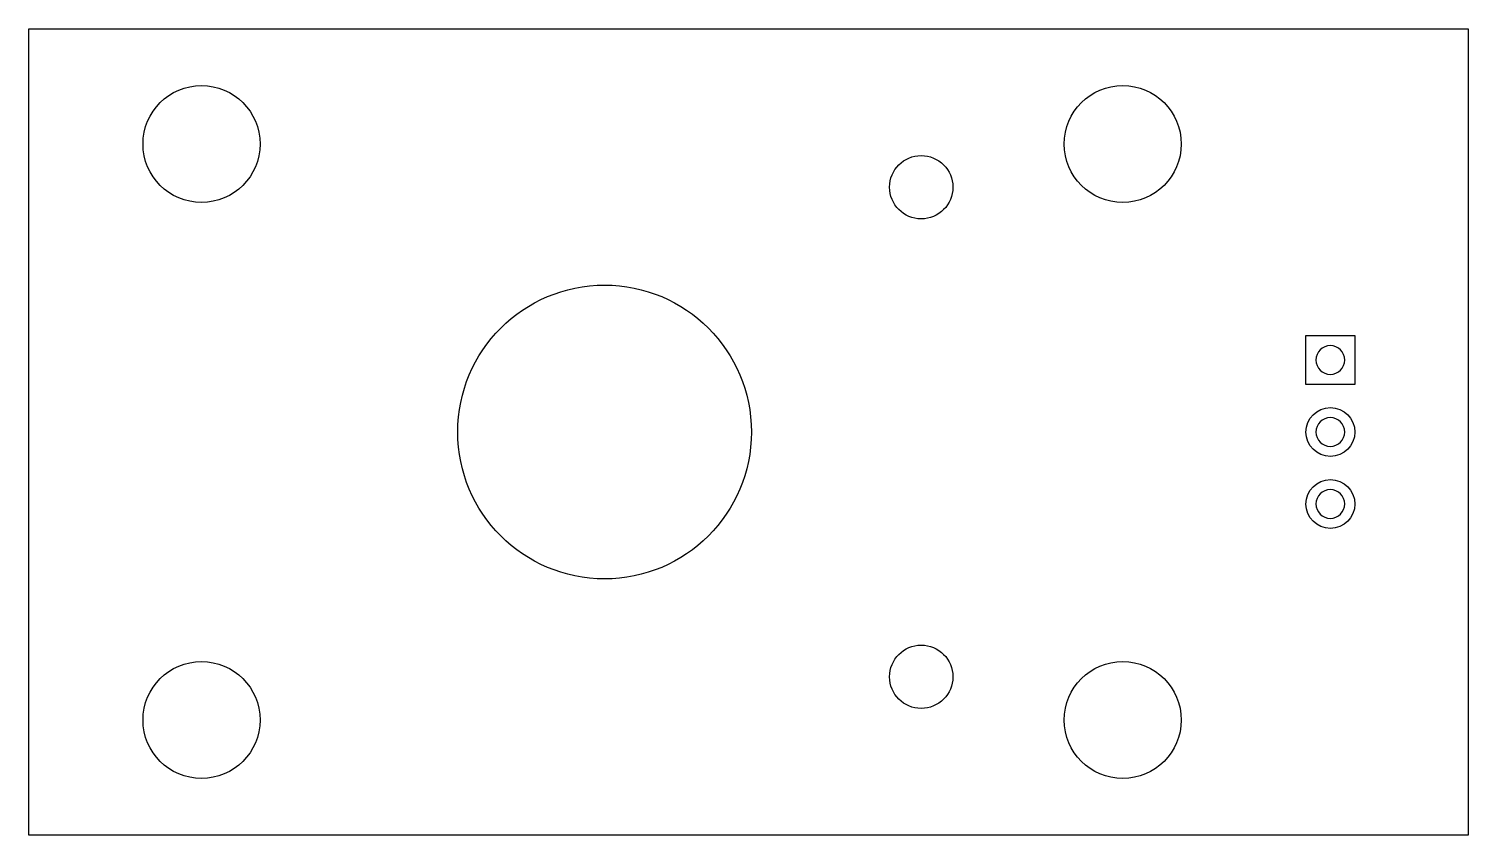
# Model space of a CAD drawing. Header units: millimetres. Extents: x 0 to 25, y -14 to 0.
import ezdxf

# ---------------------------------------------------------------- set-up
doc = ezdxf.new("R2010")
doc.units = ezdxf.units.MM

msp = doc.modelspace()

# ---------------------------------------------------------------- linework, layer by layer
for points in [[(0, 0), (25, 0), (25, -14), (0, -14), (0, 0)], [(23.031, -5.325), (23.031, -6.175), (22.181, -6.175), (22.181, -5.325)], [(22.356, -5.75), (22.356, -5.75)], [(22.856, -5.75), (22.856, -5.75)], [(22.356, -7), (22.356, -7)], [(22.856, -7), (22.856, -7)], [(22.356, -8.249), (22.356, -8.249)], [(22.856, -8.249), (22.856, -8.249)]]:
    msp.add_lwpolyline(points, close=True)
for centre, radius in [((3, -2), 1.016), ((19, -2), 1.016), ((15.5, -2.75), 0.55), ((10, -7), 2.55), ((22.606, -7), 0.425), ((22.606, -8.25), 0.425), ((15.5, -11.25), 0.55), ((3, -12), 1.016), ((19, -12), 1.016)]:
    msp.add_circle(centre, radius)
for centre, start, end in [((22.606, -5.75), 360, 540), ((22.606, -5.75), 540, 360), ((22.606, -7), 360, 540), ((22.606, -7), 540, 360), ((22.606, -8.249), 360, 540), ((22.606, -8.249), 540, 360)]:
    msp.add_arc(centre, 0.25, start, end)

doc.saveas('drawing.dxf')
